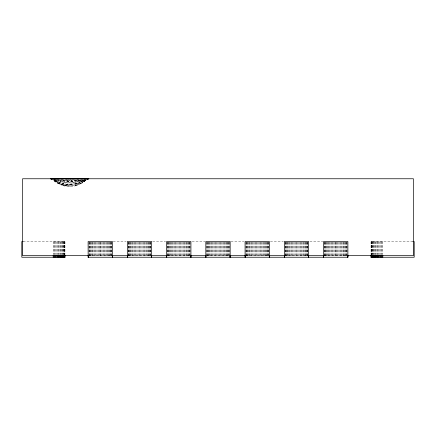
<?xml version="1.0" encoding="UTF-8"?>
<svg xmlns="http://www.w3.org/2000/svg" width="436" height="436" viewBox="0 0 436 436"><rect width="100%" height="100%" fill="white"/><g stroke="black" fill="none" stroke-linecap="round" stroke-linejoin="round"><path stroke-width="0.33" stroke-dasharray="2.18 1.64" d="M60.533 181.18L60.533 179.883C66.654 181.926 73.292 181.561 79.45 179.883L78.812 181.18C71.896 183.583 64.043 183.153 57.481 179.883L57.481 183.207L60.533 184.76L64.136 185.949L64.136 179.883L67.215 181.213L68.06 179.883L71.253 181.272L72.076 179.883L75.199 180.804L75.951 179.883L75.951 185.758L71.253 186.554L64.136 185.949M75.951 185.758L81.875 183.202L81.875 179.883L71.253 181.54L63.329 180.896L63.329 179.883L57.481 180.188L56.903 179.883L57.481 181.349L64.136 183.839M68.06 179.883L68.06 186.554M75.199 183.839L81.875 181.332L82.366 179.883L84.529 179.883L84.203 181.076C75.194 188.227 61.732 187.376 53.197 179.883L54.751 179.883L57.481 181.349L55.154 179.883L54.751 180.776C59.607 184.597 65.923 186.483 72.076 185.84M75.199 184.199C79.069 183.698 82.061 180.875 85.658 179.883L84.203 181.087L85.739 179.883L84.203 181.589L81.875 183.202M64.136 179.883L63.329 180.635L63.329 185.736M75.199 185.453L81.875 182.76L85.658 179.883M67.215 185.97C62.234 185.404 57.367 183.322 53.699 179.883L86.148 179.883L84.203 181.589L84.203 179.883L81.875 180.182L75.951 182.357L71.253 183.038L64.136 182.52L57.481 180.188M85.739 179.883L81.875 182.739L78.812 184.27M84.203 181.185L86.148 179.883M75.951 180.651L81.875 181.332L84.203 179.883M78.812 181.512L81.875 179.883M81.875 181.332L84.203 180.123L78.812 183.044L72.076 184.69M78.812 184.76L78.812 179.883L75.951 180.913L75.199 179.883L72.076 181.485L71.253 179.883L68.06 181.54L67.215 179.883L64.136 181.06L63.329 179.883M78.812 181.18L82.366 179.883M75.951 183.654L78.812 182.749M75.199 183.829L68.06 184.379M72.076 184.63C65.978 185.355 59.683 183.507 54.751 179.883L54.751 181.278L57.481 183.207M71.253 184.695C65.002 185.186 58.92 182.717 53.584 179.883L54.751 181.278L53.197 179.883M23.135 241.544L64.964 241.544L64.937 254.624M113.207 241.544L126.14 241.544M152.676 241.544L165.604 241.544M192.14 241.544L205.073 241.544M230.927 241.544L243.86 241.544M270.396 241.544L283.324 241.544M309.86 241.544L322.793 241.544M412.865 241.544L371.036 241.544L371.069 254.624M88.633 255.67L111.779 255.67M128.124 255.67L151.276 255.67M167.615 255.67L190.085 255.67M206.424 255.67L229.576 255.67M245.915 255.67L268.385 255.67M284.724 255.67L307.876 255.67M324.221 255.67L347.367 255.67M67.215 184.308L68.06 184.384M67.215 184.319L63.329 183.638M63.329 180.896L60.533 180.128L60.533 184.76M63.329 185.109L57.481 182.651L53.699 179.883M55.154 179.883L57.481 181.61M53.584 179.883L54.751 180.88M59.819 179.883L60.533 181.512M382.808 241.544L382.808 254.624M381.969 241.544L381.969 254.624M381.135 241.544L381.135 254.624M380.306 241.544L380.306 254.624M379.489 241.544L379.489 254.624M378.693 241.544L378.693 254.624M377.919 241.544L377.919 254.624M377.167 241.544L377.167 254.624M376.442 241.544L376.442 254.624M375.756 241.544L375.756 254.624M375.096 241.544L375.096 254.624M374.486 241.544L374.486 254.624M373.914 241.544L373.914 254.624M373.385 241.544L373.385 254.624M372.905 241.544L372.905 254.624M372.475 241.544L372.475 254.624M372.099 241.544L372.099 254.624M371.777 241.544L371.777 254.624M371.51 241.544L371.51 254.624M371.303 241.544L371.303 254.624M371.156 241.544L371.156 254.624M347.143 242.198L347.143 255.932M346.822 242.198L346.822 255.932M346.446 242.198L346.446 255.932M346.015 242.198L346.015 255.932M345.535 242.198L345.535 255.932M345.007 242.198L345.007 255.932M344.435 242.198L344.435 255.932M343.819 242.198L343.819 255.932M343.165 242.198L343.165 255.932M342.478 242.198L342.478 255.932M341.753 242.198L341.753 255.932M341.001 242.198L341.001 257.24M340.227 242.198L340.227 255.932M339.426 242.198L339.431 255.932M338.614 242.198L338.614 255.932M337.786 242.198L337.786 257.24M336.952 242.198L336.952 255.932M336.112 242.198L336.112 255.932M335.72 242.198L335.72 257.24M335.328 242.198L335.328 255.932M334.488 242.198L334.488 255.932M333.654 242.198L333.654 255.932M332.826 242.198L332.826 255.932M332.009 242.198L332.009 255.932M331.213 242.198L331.213 257.24M330.439 242.198L330.439 255.932M329.687 242.198L329.687 255.932M328.962 242.198L328.962 255.932M328.275 242.198L328.275 255.932M327.616 242.198L327.616 257.24M327.005 242.198L327.005 255.932M326.433 242.198L326.433 255.932M325.905 242.198L325.905 255.932M325.425 242.198L325.425 255.932M324.994 242.198L324.994 255.932M324.618 242.198L324.618 255.932M324.297 242.198L324.297 255.932M307.903 242.198L307.903 255.932M307.582 242.198L307.582 255.932M307.206 242.198L307.206 255.932M306.775 242.198L306.775 255.932M306.295 242.198L306.295 255.932M305.767 242.198L305.767 255.932M305.195 242.198L305.195 255.932M304.579 242.198L304.584 255.932M303.925 242.198L303.925 255.932M303.238 242.198L303.238 255.932M302.513 242.198L302.513 255.932M301.761 242.198L301.761 257.24M300.987 242.198L300.987 255.932M300.191 242.198L300.191 255.932M299.374 242.198L299.374 255.932M298.546 242.198L298.546 255.932M297.712 242.198L297.712 255.932M296.872 242.198L296.872 255.932M296.088 242.198L296.088 255.932M295.248 242.198L295.248 257.24M294.414 242.198L294.414 257.24M293.586 242.198L293.586 255.932M292.769 242.198L292.769 257.24M291.973 242.198L291.973 255.932M291.199 242.198L291.199 255.932M290.447 242.198L290.447 255.932M289.722 242.198L289.722 255.932M289.035 242.198L289.035 255.932M288.376 242.198L288.376 257.24M287.765 242.198L287.765 255.932M287.193 242.198L287.193 255.932M286.665 242.198L286.665 255.932M286.185 242.198L286.185 255.932M285.754 242.198L285.754 255.932M285.378 242.198L285.378 255.932M285.057 242.198L285.057 255.932M268.663 242.198L268.663 255.932M268.342 242.198L268.342 255.932M267.966 242.198L267.966 255.932M267.535 242.198L267.535 255.932M267.055 242.198L267.055 255.932M266.527 242.198L266.527 255.932M265.955 242.198L265.955 255.932M265.339 242.198L265.344 255.932M264.685 242.198L264.685 257.24M263.998 242.198L263.998 255.932M263.273 242.198L263.273 255.932M262.521 242.198L262.521 255.932M261.747 242.198L261.747 255.932M260.946 242.198L260.951 255.932M260.134 242.198L260.134 255.932M259.306 242.198L259.306 255.932M258.472 242.198L258.472 255.932M257.632 242.198L257.632 255.932M256.848 242.198L256.848 255.932M256.008 242.198L256.008 257.24M255.174 242.198L255.174 255.932M254.346 242.198L254.346 255.932M253.529 242.198L253.529 255.932M252.733 242.198L252.733 257.24M251.959 242.198L251.959 255.932M251.207 242.198L251.207 255.932M250.482 242.198L250.482 255.932M249.795 242.198L249.795 255.932M249.141 242.198L249.136 257.24M248.525 242.198L248.525 255.932M247.953 242.198L247.953 255.932M247.425 242.198L247.425 255.932M246.945 242.198L246.945 255.932M246.514 242.198L246.514 255.932M246.138 242.198L246.138 255.932M245.817 242.198L245.817 255.932M229.423 242.198L229.423 255.932M229.102 242.198L229.102 255.932M228.726 242.198L228.726 255.932M228.295 242.198L228.295 255.932M227.815 242.198L227.815 255.932M227.287 242.198L227.287 255.932M226.715 242.198L226.715 255.932M226.099 242.198L226.104 255.932M225.445 242.198L225.445 255.932M224.758 242.198L224.758 255.932M224.033 242.198L224.033 255.932M223.281 242.198L223.281 255.932M222.507 242.198L222.507 255.932M221.711 242.198L221.711 255.932M220.894 242.198L220.894 255.932M220.066 242.198L220.066 255.932M219.232 242.198L219.232 255.932M218.392 242.198L218.392 255.932M217.608 242.198L217.608 255.932M216.768 242.198L216.768 255.932M215.934 242.198L215.934 255.932M215.106 242.198L215.106 257.24M214.289 242.198L214.289 257.24M213.493 242.198L213.493 255.932M212.719 242.198L212.719 255.932M211.967 242.198L211.967 255.932M211.242 242.198L211.242 255.932M210.555 242.198L210.555 255.932M209.901 242.198L209.896 255.932M209.285 242.198L209.285 257.24M208.713 242.198L208.713 255.932M208.185 242.198L208.185 255.932M207.705 242.198L207.705 255.932M207.274 242.198L207.274 255.932M206.898 242.198L206.898 255.932M206.577 242.198L206.577 255.932M190.183 242.198L190.183 255.932M189.862 242.198L189.862 255.932M189.486 242.198L189.486 255.932M189.055 242.198L189.055 257.24M188.575 242.198L188.575 255.932M188.047 242.198L188.047 255.932M187.475 242.198L187.475 255.932M186.864 242.198L186.859 255.932M186.205 242.198L186.205 255.932M185.518 242.198L185.518 255.932M184.793 242.198L184.793 255.932M184.041 242.198L184.041 255.932M183.267 242.198L183.267 255.932M182.471 242.198L182.471 255.932M181.654 242.198L181.654 255.932M180.826 242.198L180.826 255.932M179.992 242.198L179.992 257.24M179.152 242.198L179.152 255.932M178.368 242.198L178.368 255.932M177.528 242.198L177.528 257.24M176.694 242.198L176.694 255.932M175.866 242.198L175.866 257.24M175.054 242.198L175.049 255.932M174.253 242.198L174.253 255.932M173.479 242.198L173.479 255.932M172.727 242.198L172.727 257.24M172.002 242.198L172.002 255.932M171.315 242.198L171.315 255.932M170.661 242.198L170.656 255.932M170.045 242.198L170.045 257.24M169.473 242.198L169.473 255.932M168.945 242.198L168.945 255.932M168.465 242.198L168.465 255.932M168.034 242.198L168.034 255.932M167.658 242.198L167.658 255.932M167.337 242.198L167.337 255.932M150.943 242.198L150.943 255.932M150.622 242.198L150.622 255.932M150.246 242.198L150.246 255.932M149.815 242.198L149.815 255.932M149.335 242.198L149.335 255.932M148.807 242.198L148.807 255.932M148.235 242.198L148.235 255.932M147.624 242.198L147.619 255.932M146.965 242.198L146.965 255.932M146.278 242.198L146.278 255.932M145.553 242.198L145.553 255.932M144.801 242.198L144.801 255.932M144.027 242.198L144.027 255.932M143.231 242.198L143.231 255.932M142.414 242.198L142.414 255.932M141.586 242.198L141.586 255.932M140.752 242.198L140.752 255.932M139.912 242.198L139.912 255.932M139.128 242.198L139.128 255.932M138.288 242.198L138.288 257.24M137.454 242.198L137.454 255.932M136.626 242.198L136.626 255.932M135.809 242.198L135.809 255.932M135.013 242.198L135.013 257.24M134.239 242.198L134.239 255.932M133.487 242.198L133.487 255.932M132.762 242.198L132.762 255.932M132.075 242.198L132.075 255.932M131.416 242.198L131.416 257.24M130.805 242.198L130.805 255.932M130.233 242.198L130.233 255.932M129.705 242.198L129.705 255.932M129.225 242.198L129.225 255.932M128.794 242.198L128.794 255.932M128.418 242.198L128.418 255.932M128.097 242.198L128.097 255.932M111.703 242.198L111.703 255.932M111.382 242.198L111.382 255.932M111.006 242.198L111.006 255.932M110.575 242.198L110.575 255.932M110.095 242.198L110.095 255.932M109.567 242.198L109.567 255.932M108.995 242.198L108.995 255.932M108.384 242.198L108.384 255.932M107.725 242.198L107.725 255.932M107.038 242.198L107.038 255.932M106.313 242.198L106.313 255.932M105.561 242.198L105.561 257.24M104.787 242.198L104.787 255.932M103.991 242.198L103.991 255.932M103.174 242.198L103.174 255.932M102.346 242.198L102.346 257.24M101.512 242.198L101.512 255.932M100.672 242.198L100.672 255.932M100.28 242.198L100.28 257.24M99.888 242.198L99.888 255.932M99.048 242.198L99.048 255.932M98.214 242.198L98.214 255.932M97.386 242.198L97.386 255.932M96.574 242.198L96.569 255.932M95.773 242.198L95.773 257.24M94.999 242.198L94.999 255.932M94.247 242.198L94.247 255.932M93.522 242.198L93.522 255.932M92.835 242.198L92.835 255.932M92.181 242.198L92.181 257.24M91.565 242.198L91.565 255.932M90.993 242.198L90.993 255.932M90.465 242.198L90.465 255.932M89.985 242.198L89.985 255.932M89.554 242.198L89.554 255.932M89.178 242.198L89.178 255.932M88.857 242.198L88.857 255.932M75.199 179.883L75.199 185.949M72.076 179.883L72.076 186.483M71.253 179.883L71.253 186.554M67.215 179.883L67.215 186.477M64.844 241.544L64.844 254.624M64.697 241.544L64.697 254.624M64.49 241.544L64.49 254.624M64.223 241.544L64.223 254.624M63.901 241.544L63.901 254.624M63.525 241.544L63.525 254.624M63.095 241.544L63.095 254.624M62.615 241.544L62.615 254.624M62.086 241.544L62.086 254.624M61.514 241.544L61.514 254.624M60.904 241.544L60.904 254.624M60.244 241.544L60.244 254.624M59.558 241.544L59.558 254.624M58.833 241.544L58.833 254.624M58.081 241.544L58.081 254.624M57.307 241.544L57.307 254.624M56.511 241.544L56.511 254.624M55.694 241.544L55.694 254.624M54.865 241.544L54.865 254.624M54.031 241.544L54.031 254.624M53.192 241.544L53.192 254.624"/><path stroke-width="0.65" d="M56.751 179.18L57.236 178.76L88.895 178.76M58.887 179.011L50.859 178.76L51.759 179.038M68.408 179.038L69.286 178.76M87.582 179.038L88.475 178.76L50.451 178.76L55.405 178.864L54.707 178.76M77.385 178.864L77.766 178.76M87.233 179.038L88.475 178.76L88.001 178.864M86.143 178.967L87.222 178.76M80.933 178.864L81.483 178.76M83.805 178.967L85.004 178.76L85.069 179.18M80.676 178.967L82.001 178.76M84.6 178.76L83.903 178.864L88.404 178.76L87.543 178.864M76.665 179.011L78.36 178.76M72.523 179.011L74.284 178.76M23.135 241.544L21.8 241.544L21.8 257.24L64.964 257.24M412.865 241.544L414.2 241.544L414.2 257.24L371.036 257.24M87.952 255.67L22.585 255.67L22.585 178.76L413.415 178.76L413.415 255.67L348.048 255.67M112.461 255.67L127.443 255.67M151.276 255.67L166.934 255.67M190.766 255.67L205.743 255.67M230.257 255.67L245.234 255.67M269.067 255.67L284.724 255.67M308.557 255.67L323.539 255.67M88.116 257.24L347.884 257.24L347.884 241.544L323.556 241.544L323.583 257.24M64.959 178.76L66.763 179.011M60.871 178.76L62.631 179.011M55.497 178.967L54.244 178.76L54.287 179.18M52.053 178.76L53.17 178.967M57.803 178.76L58.359 178.864M51.35 178.864L50.859 178.76L52.118 179.038M61.509 178.76L61.89 178.864M69.962 178.76L70.888 179.038M382.808 255.278L382.808 257.24M381.969 255.278L381.969 257.24M381.135 255.278L381.135 257.24M380.306 255.278L380.306 257.24M379.489 255.278L379.489 257.24M378.693 255.278L378.693 257.24M377.919 255.278L377.919 257.24M377.167 255.278L377.167 257.24M376.442 255.278L376.442 257.24M375.756 255.278L375.756 257.24M375.096 255.278L375.096 257.24M374.486 255.278L374.486 257.24M373.914 255.278L373.914 257.24M373.385 255.278L373.385 257.24M372.905 255.278L372.905 257.24M372.475 255.278L372.475 257.24M372.099 255.278L372.099 257.24M371.777 255.278L371.777 257.24M371.51 255.278L371.51 257.24M371.303 255.278L371.303 257.24M371.156 255.278L371.156 257.24M371.036 255.278L371.063 257.24M347.852 255.278L347.852 257.24M347.765 255.278L347.765 257.24M323.675 255.278L323.675 257.24M308.644 257.24L308.644 241.544L284.316 241.544L284.343 257.24M308.612 255.278L308.612 257.24M308.525 255.278L308.525 257.24M284.435 255.278L284.435 257.24M269.404 257.24L269.404 241.544L245.076 241.544L245.103 257.24M269.372 255.278L269.372 257.24M269.285 255.278L269.285 257.24M245.196 255.278L245.196 257.24M230.164 257.24L230.164 241.544L205.836 241.544L205.836 257.24M230.132 255.278L230.132 257.24M230.045 255.278L230.045 257.24M205.956 255.278L205.956 257.24M190.924 257.24L190.924 241.544L166.596 241.544L166.596 257.24M190.892 255.278L190.892 257.24M190.805 255.278L190.805 257.24M166.715 255.278L166.715 257.24M151.684 257.24L151.684 241.544L127.356 241.544L127.356 257.24M151.652 255.278L151.652 257.24M151.565 255.278L151.565 257.24M127.476 255.278L127.476 257.24M112.444 257.24L112.444 241.544L88.116 241.544L88.148 257.24M112.417 255.278L112.417 257.24M112.325 255.278L112.325 257.24M88.236 255.278L88.236 257.24M64.937 255.278L64.931 257.24M64.844 255.278L64.844 257.24M64.697 255.278L64.697 257.24M64.49 255.278L64.49 257.24M64.223 255.278L64.223 257.24M63.901 255.278L63.901 257.24M63.525 255.278L63.525 257.24M63.095 255.278L63.095 257.24M62.615 255.278L62.615 257.24M62.086 255.278L62.086 257.24M61.514 255.278L61.514 257.24M60.904 255.278L60.904 257.24M60.244 255.278L60.244 257.24M59.558 255.278L59.558 257.24M58.833 255.278L58.833 257.24M58.081 255.278L58.081 257.24M57.307 255.278L57.307 257.24M56.511 255.278L56.511 257.24M55.694 255.278L55.694 257.24M54.865 255.278L54.865 257.24M54.031 255.278L54.031 257.24M53.192 255.278L53.192 257.24"/></g></svg>
